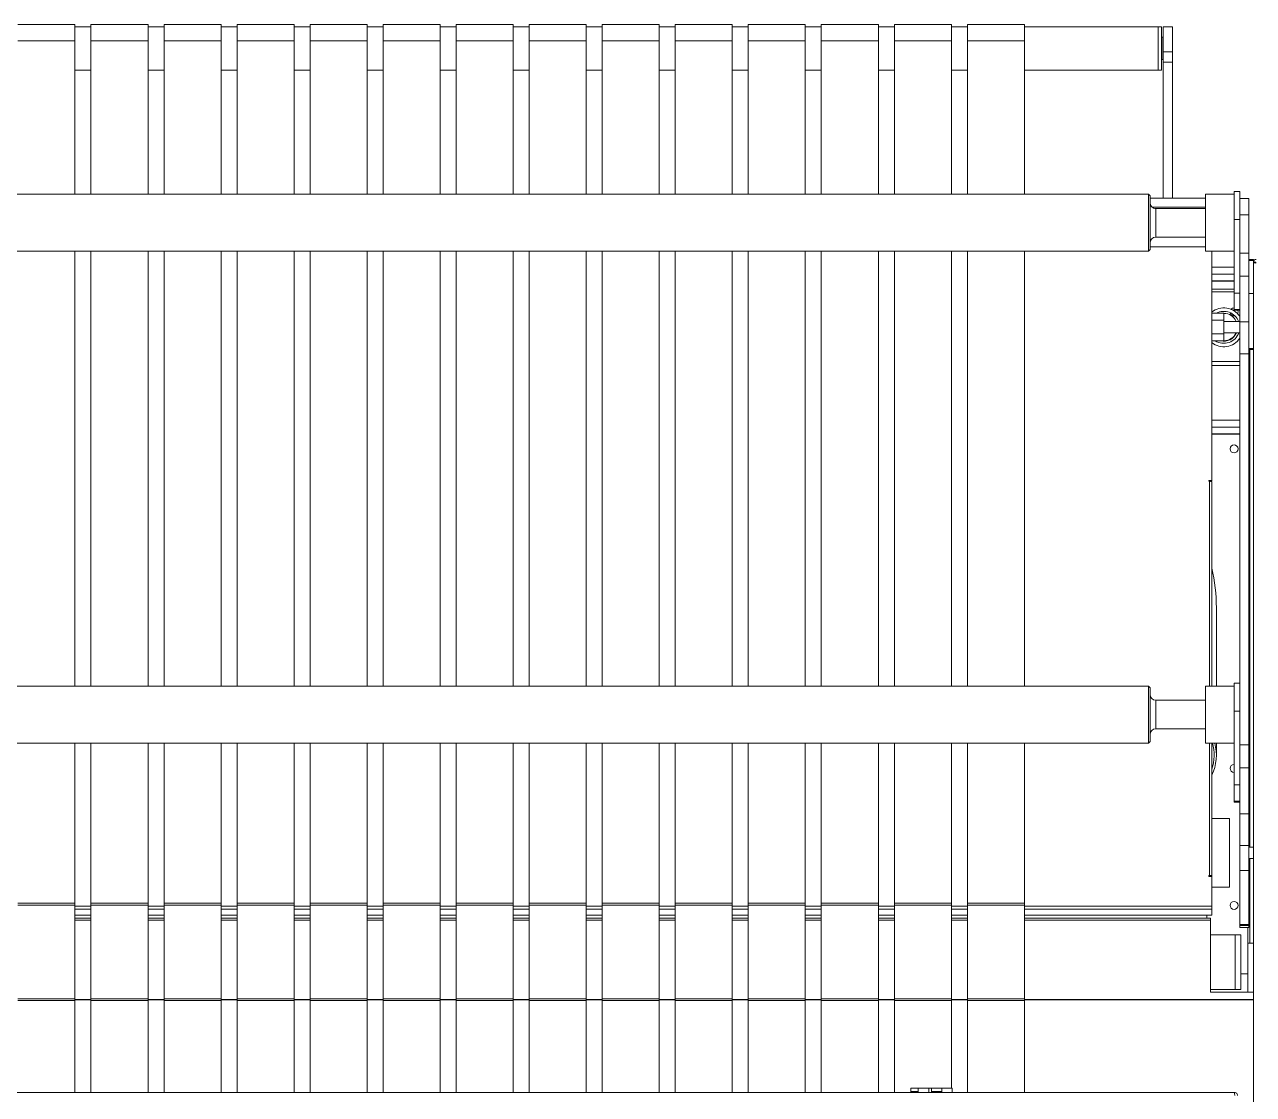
# Model space of a CAD drawing. Header units: millimetres. Extents: x 1761 to 11571, y -2876 to 3504.
# Drawn here: x 4242.5 to 4339.4, y -239.3 to -154.9 of the extents above; entities that cross this region are included whole.
import ezdxf

# ---------------------------------------------------------------- set-up
doc = ezdxf.new("R2010")
doc.units = ezdxf.units.MM
doc.layers.add('new', color=7, linetype='Continuous')

# ---------------------------------------------------------------- blocks, each defined once
blk = doc.blocks.new('SBJ')
at = {"color": 9, "linetype": 'Continuous', "lineweight": 15}
for p, q in [((175205.3, 76770.8), (175155.3, 76770.8)), ((175205.3, 76770.8), (175205.3, 76756.6)), ((175219.3, 76768.9), (175205.3, 76768.9)), ((175219.3, 76768.9), (175205.3, 76768.9)), ((175269.3, 76770.8), (175219.3, 76770.8)), ((175219.3, 76770.8), (175219.3, 76756.6)), ((175269.3, 76770.8), (175269.3, 76756.6)), ((175283.3, 76768.9), (175269.3, 76768.9)), ((175283.3, 76768.9), (175269.3, 76768.9)), ((175333.3, 76770.8), (175283.3, 76770.8)), ((175283.3, 76770.8), (175283.3, 76756.6)), ((175333.3, 76770.8), (175333.3, 76756.6)), ((175347.3, 76768.9), (175333.3, 76768.9)), ((175347.3, 76768.9), (175333.3, 76768.9)), ((175397.3, 76770.8), (175347.3, 76770.8)), ((175347.3, 76770.8), (175347.3, 76756.6)), ((175397.3, 76770.8), (175397.3, 76756.6)), ((175411.3, 76768.9), (175397.3, 76768.9)), ((175411.3, 76768.9), (175397.3, 76768.9)), ((175461.3, 76770.8), (175411.3, 76770.8)), ((175411.3, 76770.8), (175411.3, 76756.6)), ((175461.3, 76770.8), (175461.3, 76756.6)), ((175475.3, 76768.9), (175461.3, 76768.9)), ((175475.3, 76768.9), (175461.3, 76768.9)), ((175525.3, 76770.8), (175475.3, 76770.8)), ((175475.3, 76770.8), (175475.3, 76756.6)), ((175525.3, 76770.8), (175525.3, 76756.6)), ((175539.3, 76768.9), (175525.3, 76768.9)), ((175539.3, 76768.9), (175525.3, 76768.9)), ((175589.3, 76770.8), (175539.3, 76770.8)), ((175539.3, 76770.8), (175539.3, 76756.6)), ((175589.3, 76770.8), (175589.3, 76756.6)), ((175603.3, 76768.9), (175589.3, 76768.9)), ((175603.3, 76768.9), (175589.3, 76768.9)), ((175653.3, 76770.8), (175603.3, 76770.8)), ((175603.3, 76770.8), (175603.3, 76756.6)), ((175653.3, 76770.8), (175653.3, 76756.6)), ((175667.3, 76768.9), (175653.3, 76768.9)), ((175667.3, 76768.9), (175653.3, 76768.9)), ((175717.3, 76770.8), (175667.3, 76770.8)), ((175667.3, 76770.8), (175667.3, 76756.6)), ((175717.3, 76770.8), (175717.3, 76756.6)), ((175731.3, 76768.9), (175717.3, 76768.9)), ((175731.3, 76768.9), (175717.3, 76768.9)), ((175781.3, 76770.8), (175731.3, 76770.8)), ((175731.3, 76770.8), (175731.3, 76756.6)), ((175781.3, 76770.8), (175781.3, 76756.6)), ((175795.3, 76768.9), (175781.3, 76768.9)), ((175795.3, 76768.9), (175781.3, 76768.9)), ((175845.3, 76770.8), (175795.3, 76770.8)), ((175795.3, 76770.8), (175795.3, 76756.6)), ((175845.3, 76770.8), (175845.3, 76756.6)), ((175859.3, 76768.9), (175845.3, 76768.9)), ((175859.3, 76768.9), (175845.3, 76768.9)), ((175909.3, 76770.8), (175859.3, 76770.8)), ((175859.3, 76770.8), (175859.3, 76756.6)), ((175909.3, 76770.8), (175909.3, 76756.6)), ((175923.3, 76768.9), (175909.3, 76768.9)), ((175923.3, 76768.9), (175909.3, 76768.9)), ((175973.3, 76770.8), (175923.3, 76770.8)), ((175923.3, 76770.8), (175923.3, 76756.6)), ((175973.3, 76770.8), (175973.3, 76756.6)), ((175987.3, 76768.9), (175973.3, 76768.9)), ((175987.3, 76768.9), (175973.3, 76768.9)), ((176037.3, 76770.8), (175987.3, 76770.8)), ((175987.3, 76770.8), (175987.3, 76756.6)), ((176037.3, 76770.8), (176037.3, 76756.6)), ((176154.6, 76768.9), (176037.3, 76768.9)), ((176157.5, 76768.9), (176037.3, 76768.9)), ((176154.6, 76768.9), (176154.6, 76755.4)), ((176157.5, 76768.9), (176157.5, 76737.1)), ((176167, 76768.9), (176159, 76768.9)), ((176159, 76746.8), (176159, 76768.9)), ((176167, 76746.8), (176167, 76768.9)), ((176158.5, 76759.7), (176157.5, 76759.7)), ((176159, 76759.2), (176158.5, 76759.7)), ((176158.5, 76759.7), (176158.5, 76748.9)), ((175205.3, 76756.6), (175155.3, 76756.6)), ((175205.3, 76622.1), (175205.3, 76756.6)), ((175269.3, 76756.6), (175219.3, 76756.6)), ((175219.3, 76622.1), (175219.3, 76756.6)), ((175269.3, 76622.1), (175269.3, 76756.6)), ((175333.3, 76756.6), (175283.3, 76756.6)), ((175283.3, 76622.1), (175283.3, 76756.6)), ((175333.3, 76622.1), (175333.3, 76756.6)), ((175397.3, 76756.6), (175347.3, 76756.6)), ((175347.3, 76622.1), (175347.3, 76756.6)), ((175397.3, 76622.1), (175397.3, 76756.6)), ((175461.3, 76756.6), (175411.3, 76756.6)), ((175411.3, 76622.1), (175411.3, 76756.6)), ((175461.3, 76622.1), (175461.3, 76756.6)), ((175525.3, 76756.6), (175475.3, 76756.6)), ((175475.3, 76622.1), (175475.3, 76756.6)), ((175525.3, 76622.1), (175525.3, 76756.6)), ((175589.3, 76756.6), (175539.3, 76756.6)), ((175539.3, 76622.1), (175539.3, 76756.6)), ((175589.3, 76622.1), (175589.3, 76756.6)), ((175653.3, 76756.6), (175603.3, 76756.6)), ((175603.3, 76622.1), (175603.3, 76756.6)), ((175653.3, 76622.1), (175653.3, 76756.6)), ((175717.3, 76756.6), (175667.3, 76756.6)), ((175667.3, 76622.1), (175667.3, 76756.6)), ((175717.3, 76622.1), (175717.3, 76756.6)), ((175781.3, 76756.6), (175731.3, 76756.6)), ((175731.3, 76622.1), (175731.3, 76756.6)), ((175781.3, 76622.1), (175781.3, 76756.6)), ((175845.3, 76756.6), (175795.3, 76756.6)), ((175795.3, 76622.1), (175795.3, 76756.6)), ((175845.3, 76622.1), (175845.3, 76756.6)), ((175909.3, 76756.6), (175859.3, 76756.6)), ((175859.3, 76622.1), (175859.3, 76756.6)), ((175909.3, 76622.1), (175909.3, 76756.6)), ((175973.3, 76756.6), (175923.3, 76756.6)), ((175923.3, 76622.1), (175923.3, 76756.6)), ((175973.3, 76622.1), (175973.3, 76756.6)), ((176037.3, 76756.6), (175987.3, 76756.6)), ((175987.3, 76622.1), (175987.3, 76756.6)), ((176037.3, 76622.1), (176037.3, 76756.6)), ((176154.6, 76755.4), (176154.6, 76730.9)), ((176158.5, 76748.9), (176158.5, 76740.2)), ((176157.5, 76740.2), (176158.5, 76740.2)), ((176157.5, 76737.1), (176157.5, 76730.9)), ((176158.5, 76740.2), (176159, 76740.7)), ((176159, 76746.8), (176167, 76746.8)), ((176159, 76737.8), (176159, 76746.8)), ((176167, 76737.8), (176159, 76737.8)), ((176159, 76618.6), (176159, 76737.8)), ((176167, 76746.8), (176167, 76737.8)), ((176167, 76618.6), (176167, 76737.8)), ((175205.3, 76730.9), (175219.3, 76730.9)), ((175205.3, 76730.9), (175219.3, 76730.9)), ((175269.3, 76730.9), (175283.3, 76730.9)), ((175269.3, 76730.9), (175283.3, 76730.9)), ((175333.3, 76730.9), (175347.3, 76730.9)), ((175333.3, 76730.9), (175347.3, 76730.9)), ((175397.3, 76730.9), (175411.3, 76730.9)), ((175397.3, 76730.9), (175411.3, 76730.9)), ((175461.3, 76730.9), (175475.3, 76730.9)), ((175461.3, 76730.9), (175475.3, 76730.9)), ((175525.3, 76730.9), (175539.3, 76730.9)), ((175525.3, 76730.9), (175539.3, 76730.9)), ((175589.3, 76730.9), (175603.3, 76730.9)), ((175589.3, 76730.9), (175603.3, 76730.9)), ((175653.3, 76730.9), (175667.3, 76730.9)), ((175653.3, 76730.9), (175667.3, 76730.9)), ((175717.3, 76730.9), (175731.3, 76730.9)), ((175717.3, 76730.9), (175731.3, 76730.9)), ((175781.3, 76730.9), (175795.3, 76730.9)), ((175781.3, 76730.9), (175795.3, 76730.9)), ((175845.3, 76730.9), (175859.3, 76730.9)), ((175845.3, 76730.9), (175859.3, 76730.9)), ((175909.3, 76730.9), (175923.3, 76730.9)), ((175909.3, 76730.9), (175923.3, 76730.9)), ((175973.3, 76730.9), (175987.3, 76730.9)), ((175973.3, 76730.9), (175987.3, 76730.9)), ((176037.3, 76730.9), (176154.6, 76730.9)), ((176037.3, 76730.9), (176157.5, 76730.9)), ((176145.9, 76622.1), (172868.9, 76622.1)), ((176147.4, 76620.6), (176145.9, 76622.1)), ((176145.9, 76572.7), (176145.9, 76622.1)), ((176147.4, 76620.6), (176147.4, 76574.2)), ((176147.4, 76618.6), (176196, 76618.6)), ((176167, 76618.6), (176159, 76618.6)), ((176221, 76622.1), (176196, 76622.1)), ((176196, 76572.1), (176196, 76622.1)), ((176226, 76624.6), (176221, 76624.6)), ((176221, 76600.1), (176221, 76624.6)), ((176226, 76600.1), (176226, 76624.6)), ((176234, 76618.3), (176226, 76618.3)), ((176234, 76604), (176234, 76618.3)), ((176149, 76610.9), (176196, 76610.9)), ((176196, 76609.7), (176151.6, 76609.7)), ((176195.9, 76609.6), (176152.4, 76609.6)), ((176152.4, 76609.6), (176152.4, 76584.9)), ((176159, 76609.7), (176167, 76609.7)), ((176159, 76609.7), (176159, 76609.7)), ((176167, 76609.7), (176167, 76609.7)), ((176196, 76609.5), (176195.9, 76609.6)), ((176195.9, 76584.9), (176195.9, 76609.6)), ((176226, 76600.1), (176221, 76600.1)), ((176221, 76535.5), (176221, 76600.1)), ((176226, 76604), (176234, 76604)), ((176226, 76535.5), (176226, 76600.1)), ((176234, 76570.6), (176234, 76604)), ((176196, 76576), (176147.4, 76576)), ((176152.4, 76584.9), (176152.4, 76584.6)), ((176152.4, 76584.6), (176195.9, 76584.6)), ((176195.9, 76584.6), (176195.9, 76584.9)), ((176195.9, 76584.6), (176196, 76584.7)), ((172868.9, 76572.1), (176145.9, 76572.1)), ((175205.3, 76191.2), (175205.3, 76572.1)), ((175219.3, 76191.2), (175219.3, 76572.1)), ((175269.3, 76191.2), (175269.3, 76572.1)), ((175283.3, 76191.2), (175283.3, 76572.1)), ((175333.3, 76191.2), (175333.3, 76572.1)), ((175347.3, 76191.2), (175347.3, 76572.1)), ((175397.3, 76191.2), (175397.3, 76572.1)), ((175411.3, 76191.2), (175411.3, 76572.1)), ((175461.3, 76191.2), (175461.3, 76572.1)), ((175475.3, 76191.2), (175475.3, 76572.1)), ((175525.3, 76191.2), (175525.3, 76572.1)), ((175539.3, 76191.2), (175539.3, 76572.1)), ((175589.3, 76191.2), (175589.3, 76572.1)), ((175603.3, 76191.2), (175603.3, 76572.1)), ((175653.3, 76191.2), (175653.3, 76572.1)), ((175667.3, 76191.2), (175667.3, 76572.1)), ((175717.3, 76191.2), (175717.3, 76572.1)), ((175731.3, 76191.2), (175731.3, 76572.1)), ((175781.3, 76191.2), (175781.3, 76572.1)), ((175795.3, 76191.2), (175795.3, 76572.1)), ((175845.3, 76191.2), (175845.3, 76572.1)), ((175859.3, 76191.2), (175859.3, 76572.1)), ((175909.3, 76191.2), (175909.3, 76572.1)), ((175923.3, 76191.2), (175923.3, 76572.1)), ((175973.3, 76191.2), (175973.3, 76572.1)), ((175987.3, 76191.2), (175987.3, 76572.1)), ((176037.3, 76191.2), (176037.3, 76572.1)), ((176145.9, 76572.1), (176147.4, 76573.6)), ((176145.9, 76572.1), (176145.9, 76572.7)), ((176147.4, 76574.2), (176147.4, 76573.6)), ((176196, 76572.1), (176221, 76572.1)), ((176201.5, 76371.4), (176201.5, 76572.1)), ((176234, 76570.6), (176226, 76570.6)), ((176234, 76550.4), (176234, 76570.6)), ((176238, 76565), (176234, 76565)), ((176238, 76564), (176234, 76564)), ((176238, 76564), (176238, 76565)), ((176238, 76564), (176238, 76562.5)), ((176201.5, 76558.2), (176221, 76558.2)), ((176238, 75707.5), (176238, 76562.5)), ((176240, 76562.5), (176238, 76562.5)), ((176201.5, 76552), (176221, 76552)), ((176201.5, 76546.2), (176221, 76546.2)), ((176201.5, 76546), (176221, 76546)), ((176226, 76550.4), (176234, 76550.4)), ((176234, 76550.4), (176234, 76510.3)), ((176221, 76539), (176201.5, 76539)), ((176221, 76536.5), (176201.5, 76536.5)), ((176221, 76535.5), (176226, 76535.5)), ((176221, 76521.2), (176221, 76535.5)), ((176226, 76535.5), (176226, 76523.4)), ((176238, 76535), (176234, 76535)), ((176226, 76521.2), (176221, 76521.2)), ((176221, 76521.2), (176226, 76521.2)), ((176221, 76521.2), (176221, 76521.2)), ((176221, 76520.5), (176221, 76521.2)), ((176226, 76523.4), (176226, 76510.3)), ((176201.5, 76517.9), (176212, 76517.9)), ((176201.5, 76511.8), (176212, 76511.8)), ((176212, 76511.8), (176212, 76517.9)), ((176212, 76499.7), (176212, 76511.8)), ((176226, 76510.7), (176212, 76510.7)), ((176221, 76520.5), (176226, 76520.5)), ((176234, 76510.3), (176226, 76510.3)), ((176226, 76510.3), (176226, 76482.3)), ((176234, 76482.3), (176234, 76510.3)), ((176201.5, 76499.7), (176212, 76499.7)), ((176212, 76500.7), (176226, 76500.7)), ((176212, 76493.6), (176212, 76499.7)), ((176201.5, 76493.6), (176212, 76493.6)), ((176226, 76482.3), (176234, 76482.3)), ((176226, 76193.7), (176226, 76482.3)), ((176238, 76487), (176234, 76487)), ((176234, 76486), (176234.7, 76486)), ((176234, 76139.6), (176234, 76482.3)), ((176234.7, 76486), (176238, 76486)), ((176234.7, 76050), (176234.7, 76486)), ((176237, 76486), (176237, 76487)), ((176226, 76475.6), (176201.5, 76475.6)), ((176226, 76472), (176201.5, 76472)), ((176226, 76424.2), (176201.5, 76424.2)), ((176226, 76417.9), (176201.5, 76417.9)), ((176226, 76412.2), (176201.5, 76412.2)), ((176201.5, 76412), (176226, 76412)), ((176198.8, 76371.4), (176201.5, 76371.4)), ((176198.8, 76370.6), (176198.8, 76371.4)), ((176198.8, 76370.9), (176201.5, 76370.9)), ((176199.5, 76370.6), (176198.8, 76370.6)), ((176199.5, 76191.2), (176199.5, 76370.6)), ((176201.5, 76370.9), (176201.5, 76371.4)), ((176201.5, 76370.1), (176201.5, 76191.2)), ((176205.5, 76191.2), (176205.5, 76259.6)), ((176145.9, 76191.2), (172868.9, 76191.2)), ((176147.4, 76189.7), (176145.9, 76191.2)), ((176145.9, 76141.8), (176145.9, 76191.2)), ((176147.4, 76189.7), (176147.4, 76143.2)), ((176221, 76191.2), (176196, 76191.2)), ((176196, 76141.2), (176196, 76191.2)), ((176226, 76193.7), (176221, 76193.7)), ((176221, 76169.2), (176221, 76193.7)), ((176226, 76169.2), (176226, 76193.7)), ((176195.9, 76178.7), (176152.4, 76178.7)), ((176152.4, 76178.7), (176152.4, 76154)), ((176196, 76178.6), (176195.9, 76178.7)), ((176195.9, 76154), (176195.9, 76178.7)), ((176226, 76169.2), (176221, 76169.2)), ((176221, 76104.5), (176221, 76169.2)), ((176226, 76104.5), (176226, 76169.2)), ((176152.4, 76154), (176152.4, 76153.7)), ((176152.4, 76153.7), (176195.9, 76153.7)), ((176195.9, 76153.7), (176195.9, 76154)), ((176195.9, 76153.7), (176196, 76153.7)), ((172868.9, 76141.2), (176145.9, 76141.2)), ((175205.3, 76000.9), (175205.3, 76141.2)), ((175219.3, 76000.9), (175219.3, 76141.2)), ((175269.3, 76000.9), (175269.3, 76141.2)), ((175283.3, 76000.9), (175283.3, 76141.2)), ((175333.3, 76000.9), (175333.3, 76141.2)), ((175347.3, 76000.9), (175347.3, 76141.2)), ((175397.3, 76000.9), (175397.3, 76141.2)), ((175411.3, 76000.9), (175411.3, 76141.2)), ((175461.3, 76000.9), (175461.3, 76141.2)), ((175475.3, 76000.9), (175475.3, 76141.2)), ((175525.3, 76000.9), (175525.3, 76141.2)), ((175539.3, 76000.9), (175539.3, 76141.2)), ((175589.3, 76000.9), (175589.3, 76141.2)), ((175603.3, 76000.9), (175603.3, 76141.2)), ((175653.3, 76000.9), (175653.3, 76141.2)), ((175667.3, 76000.9), (175667.3, 76141.2)), ((175717.3, 76000.9), (175717.3, 76141.2)), ((175731.3, 76000.9), (175731.3, 76141.2)), ((175781.3, 76000.9), (175781.3, 76141.2)), ((175795.3, 76000.9), (175795.3, 76141.2)), ((175845.3, 76000.9), (175845.3, 76141.2)), ((175859.3, 76000.9), (175859.3, 76141.2)), ((175909.3, 76000.9), (175909.3, 76141.2)), ((175923.3, 76000.9), (175923.3, 76141.2)), ((175973.3, 76000.9), (175973.3, 76141.2)), ((175987.3, 76000.9), (175987.3, 76141.2)), ((176037.3, 76000.9), (176037.3, 76141.2)), ((176145.9, 76141.2), (176147.4, 76142.7)), ((176145.9, 76141.2), (176145.9, 76141.8)), ((176147.4, 76143.2), (176147.4, 76142.7)), ((176196, 76141.2), (176221, 76141.2)), ((176199.5, 76025.1), (176199.5, 76141.2)), ((176201.5, 76141.2), (176201.5, 76024.6)), ((176205.5, 76130.6), (176205.5, 76141.2)), ((176234, 76139.6), (176226, 76139.6)), ((176234, 76119.5), (176234, 76139.6)), ((176226, 76119.5), (176234, 76119.5)), ((176234, 76119.5), (176234, 76079.3)), ((176221, 76104.5), (176226, 76104.5)), ((176221, 76090.3), (176221, 76104.5)), ((176226, 76104.5), (176226, 76092.4)), ((176226, 76090.3), (176221, 76090.3)), ((176221, 76090.2), (176221, 76090.3)), ((176221, 76090.2), (176226, 76090.2)), ((176221, 76089.5), (176221, 76090.2)), ((176226, 76092.4), (176226, 76079.3)), ((176221, 76089.5), (176226, 76089.5)), ((176234, 76079.3), (176226, 76079.3)), ((176226, 76079.3), (176226, 76051.3)), ((176234, 76051.3), (176234, 76079.3)), ((176217, 76075), (176201.5, 76075)), ((176217, 76075), (176217, 76015)), ((176226, 76051.3), (176234, 76051.3)), ((176226, 76029.4), (176226, 76051.3)), ((176234, 76029.4), (176234, 76051.3)), ((176238, 76050), (176234, 76050)), ((176234, 76040), (176238, 76040)), ((176234.7, 75966), (176234.7, 76040)), ((176234, 76029.4), (176226, 76029.4)), ((176226, 76029.4), (176226, 75982.1)), ((176234, 75982.1), (176234, 76029.4)), ((176198.8, 76025.1), (176199.5, 76025.1)), ((176198.8, 76024.4), (176198.8, 76025.1)), ((176198.8, 76024.7), (176199.5, 76024.7)), ((176201.5, 76024.4), (176198.8, 76024.4)), ((176199.5, 76024.7), (176199.5, 76025.1)), ((176200, 76024.6), (176201.5, 76024.6)), ((176200, 76024.4), (176200, 76024.6)), ((176201.5, 76024.4), (176201.5, 76024.6)), ((176201.5, 75998.3), (176201.5, 76024.4)), ((176201.5, 76015), (176217, 76015)), ((175205.3, 76000.9), (175155.3, 76000.9)), ((175205.3, 75999.1), (175155.3, 75999.1)), ((175205.3, 75999.1), (175205.3, 76000.9)), ((175205.3, 75917.2), (175205.3, 75999.1)), ((175219.3, 75998.3), (175205.3, 75998.3)), ((175219.3, 75995.8), (175205.3, 75995.8)), ((175269.3, 76000.9), (175219.3, 76000.9)), ((175219.3, 75999.1), (175219.3, 76000.9)), ((175269.3, 75999.1), (175219.3, 75999.1)), ((175219.3, 75917.2), (175219.3, 75999.1)), ((175269.3, 75999.1), (175269.3, 76000.9)), ((175269.3, 75917.2), (175269.3, 75999.1)), ((175283.3, 75998.3), (175269.3, 75998.3)), ((175283.3, 75995.8), (175269.3, 75995.8)), ((175333.3, 76000.9), (175283.3, 76000.9)), ((175283.3, 75999.1), (175283.3, 76000.9)), ((175333.3, 75999.1), (175283.3, 75999.1)), ((175283.3, 75917.2), (175283.3, 75999.1)), ((175333.3, 75999.1), (175333.3, 76000.9)), ((175333.3, 75917.2), (175333.3, 75999.1)), ((175347.3, 75998.3), (175333.3, 75998.3)), ((175347.3, 75995.8), (175333.3, 75995.8)), ((175397.3, 76000.9), (175347.3, 76000.9)), ((175347.3, 75999.1), (175347.3, 76000.9)), ((175397.3, 75999.1), (175347.3, 75999.1)), ((175347.3, 75917.2), (175347.3, 75999.1)), ((175397.3, 75999.1), (175397.3, 76000.9)), ((175397.3, 75917.2), (175397.3, 75999.1)), ((175411.3, 75998.3), (175397.3, 75998.3)), ((175411.3, 75995.8), (175397.3, 75995.8)), ((175461.3, 76000.9), (175411.3, 76000.9)), ((175411.3, 75999.1), (175411.3, 76000.9)), ((175461.3, 75999.1), (175411.3, 75999.1)), ((175411.3, 75917.2), (175411.3, 75999.1)), ((175461.3, 75999.1), (175461.3, 76000.9)), ((175461.3, 75917.2), (175461.3, 75999.1)), ((175475.3, 75998.3), (175461.3, 75998.3)), ((175475.3, 75995.8), (175461.3, 75995.8)), ((175525.3, 76000.9), (175475.3, 76000.9)), ((175475.3, 75999.1), (175475.3, 76000.9)), ((175525.3, 75999.1), (175475.3, 75999.1)), ((175475.3, 75917.2), (175475.3, 75999.1)), ((175525.3, 75999.1), (175525.3, 76000.9)), ((175525.3, 75917.2), (175525.3, 75999.1)), ((175539.3, 75998.3), (175525.3, 75998.3)), ((175539.3, 75995.8), (175525.3, 75995.8)), ((175589.3, 76000.9), (175539.3, 76000.9)), ((175539.3, 75999.1), (175539.3, 76000.9)), ((175589.3, 75999.1), (175539.3, 75999.1)), ((175539.3, 75917.2), (175539.3, 75999.1)), ((175589.3, 75999.1), (175589.3, 76000.9)), ((175589.3, 75917.2), (175589.3, 75999.1)), ((175603.3, 75998.3), (175589.3, 75998.3)), ((175603.3, 75995.8), (175589.3, 75995.8)), ((175653.3, 76000.9), (175603.3, 76000.9)), ((175603.3, 75999.1), (175603.3, 76000.9)), ((175653.3, 75999.1), (175603.3, 75999.1)), ((175603.3, 75917.2), (175603.3, 75999.1)), ((175653.3, 75999.1), (175653.3, 76000.9)), ((175653.3, 75917.2), (175653.3, 75999.1)), ((175667.3, 75998.3), (175653.3, 75998.3)), ((175667.3, 75995.8), (175653.3, 75995.8)), ((175717.3, 76000.9), (175667.3, 76000.9)), ((175667.3, 75999.1), (175667.3, 76000.9)), ((175717.3, 75999.1), (175667.3, 75999.1)), ((175667.3, 75917.2), (175667.3, 75999.1)), ((175717.3, 75999.1), (175717.3, 76000.9)), ((175717.3, 75917.2), (175717.3, 75999.1)), ((175731.3, 75998.3), (175717.3, 75998.3)), ((175731.3, 75995.8), (175717.3, 75995.8)), ((175781.3, 76000.9), (175731.3, 76000.9)), ((175731.3, 75999.1), (175731.3, 76000.9)), ((175781.3, 75999.1), (175731.3, 75999.1)), ((175731.3, 75917.2), (175731.3, 75999.1)), ((175781.3, 75999.1), (175781.3, 76000.9)), ((175781.3, 75917.2), (175781.3, 75999.1)), ((175795.3, 75998.3), (175781.3, 75998.3)), ((175795.3, 75995.8), (175781.3, 75995.8)), ((175845.3, 76000.9), (175795.3, 76000.9)), ((175795.3, 75999.1), (175795.3, 76000.9)), ((175845.3, 75999.1), (175795.3, 75999.1)), ((175795.3, 75917.2), (175795.3, 75999.1)), ((175845.3, 75999.1), (175845.3, 76000.9)), ((175845.3, 75917.2), (175845.3, 75999.1)), ((175859.3, 75998.3), (175845.3, 75998.3)), ((175859.3, 75995.8), (175845.3, 75995.8)), ((175909.3, 76000.9), (175859.3, 76000.9)), ((175859.3, 75999.1), (175859.3, 76000.9)), ((175909.3, 75999.1), (175859.3, 75999.1)), ((175859.3, 75917.2), (175859.3, 75999.1)), ((175909.3, 75999.1), (175909.3, 76000.9)), ((175909.3, 75917.2), (175909.3, 75999.1)), ((175923.3, 75998.3), (175909.3, 75998.3)), ((175923.3, 75995.8), (175909.3, 75995.8)), ((175973.3, 76000.9), (175923.3, 76000.9)), ((175923.3, 75999.1), (175923.3, 76000.9)), ((175973.3, 75999.1), (175923.3, 75999.1)), ((175923.3, 75917.2), (175923.3, 75999.1)), ((175973.3, 75999.1), (175973.3, 76000.9)), ((175973.3, 75917.2), (175973.3, 75999.1)), ((175987.3, 75998.3), (175973.3, 75998.3)), ((175987.3, 75995.8), (175973.3, 75995.8)), ((176037.3, 76000.9), (175987.3, 76000.9)), ((175987.3, 75999.1), (175987.3, 76000.9)), ((176037.3, 75999.1), (175987.3, 75999.1)), ((175987.3, 75917.2), (175987.3, 75999.1)), ((176037.3, 75999.1), (176037.3, 76000.9)), ((176037.3, 75917.2), (176037.3, 75999.1)), ((176201.5, 75998.3), (176037.3, 75998.3)), ((176201.5, 75995.8), (176037.3, 75995.8)), ((176201.5, 75995.8), (176201.5, 75998.3)), ((176201.5, 75990.5), (176201.5, 75995.8)), ((175219.3, 75990.5), (175205.3, 75990.5)), ((175205.3, 75990.4), (175219.3, 75990.4)), ((175219.3, 75987.9), (175205.3, 75987.9)), ((175219.3, 75986), (175205.3, 75986)), ((175283.3, 75990.5), (175269.3, 75990.5)), ((175269.3, 75990.4), (175283.3, 75990.4)), ((175283.3, 75987.9), (175269.3, 75987.9)), ((175283.3, 75986), (175269.3, 75986)), ((175347.3, 75990.5), (175333.3, 75990.5)), ((175333.3, 75990.4), (175347.3, 75990.4)), ((175347.3, 75987.9), (175333.3, 75987.9)), ((175347.3, 75986), (175333.3, 75986)), ((175411.3, 75990.5), (175397.3, 75990.5)), ((175397.3, 75990.4), (175411.3, 75990.4)), ((175411.3, 75987.9), (175397.3, 75987.9)), ((175411.3, 75986), (175397.3, 75986)), ((175475.3, 75990.5), (175461.3, 75990.5)), ((175461.3, 75990.4), (175475.3, 75990.4)), ((175475.3, 75987.9), (175461.3, 75987.9)), ((175475.3, 75986), (175461.3, 75986)), ((175539.3, 75990.5), (175525.3, 75990.5)), ((175525.3, 75990.4), (175539.3, 75990.4)), ((175539.3, 75987.9), (175525.3, 75987.9)), ((175539.3, 75986), (175525.3, 75986)), ((175603.3, 75990.5), (175589.3, 75990.5)), ((175589.3, 75990.4), (175603.3, 75990.4)), ((175603.3, 75987.9), (175589.3, 75987.9)), ((175603.3, 75986), (175589.3, 75986)), ((175667.3, 75990.5), (175653.3, 75990.5)), ((175653.3, 75990.4), (175667.3, 75990.4)), ((175667.3, 75987.9), (175653.3, 75987.9)), ((175667.3, 75986), (175653.3, 75986)), ((175731.3, 75990.5), (175717.3, 75990.5)), ((175717.3, 75990.4), (175731.3, 75990.4)), ((175731.3, 75987.9), (175717.3, 75987.9)), ((175731.3, 75986), (175717.3, 75986)), ((175795.3, 75990.5), (175781.3, 75990.5)), ((175781.3, 75990.4), (175795.3, 75990.4)), ((175795.3, 75987.9), (175781.3, 75987.9)), ((175795.3, 75986), (175781.3, 75986)), ((175859.3, 75990.5), (175845.3, 75990.5)), ((175845.3, 75990.4), (175859.3, 75990.4)), ((175859.3, 75987.9), (175845.3, 75987.9)), ((175859.3, 75986), (175845.3, 75986)), ((175923.3, 75990.5), (175909.3, 75990.5)), ((175909.3, 75990.4), (175923.3, 75990.4)), ((175923.3, 75987.9), (175909.3, 75987.9)), ((175923.3, 75986), (175909.3, 75986)), ((175987.3, 75990.5), (175973.3, 75990.5)), ((175973.3, 75990.4), (175987.3, 75990.4)), ((175987.3, 75987.9), (175973.3, 75987.9)), ((175987.3, 75986), (175973.3, 75986)), ((176201.5, 75990.5), (176037.3, 75990.5)), ((176037.3, 75990.4), (176201.5, 75990.4)), ((176200.5, 75987.9), (176037.3, 75987.9)), ((176200.5, 75986), (176037.3, 75986)), ((176197, 75990.4), (176197, 75987.9)), ((176200.5, 75986), (176200.5, 75987.9)), ((176200.5, 75922.9), (176200.5, 75986)), ((176201.5, 75990.4), (176201.5, 75990.5)), ((176200.5, 75973.3), (176222, 75973.3)), ((176222, 75925.3), (176222, 75973.3)), ((176227, 75973.3), (176222, 75973.3)), ((176226, 75982.1), (176234, 75982.1)), ((176226, 75981.3), (176226, 75982.1)), ((176234, 75981.3), (176226, 75981.3)), ((176226, 75981.3), (176226, 75979.7)), ((176226, 75979.7), (176234, 75979.7)), ((176227, 75973.3), (176227, 75925.3)), ((176233, 75939), (176233, 75979.7)), ((176234, 75981.3), (176234, 75982.1)), ((176234, 75979.7), (176234, 75981.3)), ((176233, 75966), (176234.7, 75966)), ((176238, 75966), (176233, 75966)), ((176233, 75939), (176227, 75939)), ((176233, 75922.9), (176233, 75939)), ((176200.5, 75925.3), (176222, 75925.3)), ((176200.5, 75922.9), (176238, 75922.9)), ((176227, 75925.3), (176222, 75925.3)), ((175205.3, 75917.2), (175155.3, 75917.2)), ((175205.3, 75915.7), (175155.3, 75915.7)), ((175205.3, 75915.7), (175205.3, 75917.2)), ((175219.3, 75916.4), (175205.3, 75916.4)), ((175219.3, 75916.1), (175205.3, 75916.1)), ((175205.3, 75835), (175205.3, 75915.7)), ((175269.3, 75917.2), (175219.3, 75917.2)), ((175219.3, 75915.7), (175219.3, 75917.2)), ((175269.3, 75915.7), (175219.3, 75915.7)), ((175219.3, 75835), (175219.3, 75915.7)), ((175269.3, 75915.7), (175269.3, 75917.2)), ((175283.3, 75916.4), (175269.3, 75916.4)), ((175283.3, 75916.1), (175269.3, 75916.1)), ((175269.3, 75835), (175269.3, 75915.7)), ((175333.3, 75917.2), (175283.3, 75917.2)), ((175283.3, 75915.7), (175283.3, 75917.2)), ((175333.3, 75915.7), (175283.3, 75915.7)), ((175283.3, 75835), (175283.3, 75915.7)), ((175333.3, 75915.7), (175333.3, 75917.2)), ((175347.3, 75916.4), (175333.3, 75916.4)), ((175347.3, 75916.1), (175333.3, 75916.1)), ((175333.3, 75835), (175333.3, 75915.7)), ((175397.3, 75917.2), (175347.3, 75917.2)), ((175347.3, 75915.7), (175347.3, 75917.2)), ((175397.3, 75915.7), (175347.3, 75915.7)), ((175347.3, 75835), (175347.3, 75915.7)), ((175397.3, 75915.7), (175397.3, 75917.2)), ((175411.3, 75916.4), (175397.3, 75916.4)), ((175411.3, 75916.1), (175397.3, 75916.1)), ((175397.3, 75835), (175397.3, 75915.7)), ((175461.3, 75917.2), (175411.3, 75917.2)), ((175411.3, 75915.7), (175411.3, 75917.2)), ((175461.3, 75915.7), (175411.3, 75915.7)), ((175411.3, 75835), (175411.3, 75915.7)), ((175461.3, 75915.7), (175461.3, 75917.2)), ((175475.3, 75916.4), (175461.3, 75916.4)), ((175475.3, 75916.1), (175461.3, 75916.1)), ((175461.3, 75835), (175461.3, 75915.7)), ((175525.3, 75917.2), (175475.3, 75917.2)), ((175475.3, 75915.7), (175475.3, 75917.2)), ((175525.3, 75915.7), (175475.3, 75915.7)), ((175475.3, 75835), (175475.3, 75915.7)), ((175525.3, 75915.7), (175525.3, 75917.2)), ((175539.3, 75916.4), (175525.3, 75916.4)), ((175539.3, 75916.1), (175525.3, 75916.1)), ((175525.3, 75835), (175525.3, 75915.7)), ((175589.3, 75917.2), (175539.3, 75917.2)), ((175539.3, 75915.7), (175539.3, 75917.2)), ((175589.3, 75915.7), (175539.3, 75915.7)), ((175539.3, 75835), (175539.3, 75915.7)), ((175589.3, 75915.7), (175589.3, 75917.2)), ((175603.3, 75916.4), (175589.3, 75916.4)), ((175603.3, 75916.1), (175589.3, 75916.1)), ((175589.3, 75835), (175589.3, 75915.7)), ((175653.3, 75917.2), (175603.3, 75917.2)), ((175603.3, 75915.7), (175603.3, 75917.2)), ((175653.3, 75915.7), (175603.3, 75915.7)), ((175603.3, 75835), (175603.3, 75915.7)), ((175653.3, 75915.7), (175653.3, 75917.2)), ((175667.3, 75916.4), (175653.3, 75916.4)), ((175667.3, 75916.1), (175653.3, 75916.1)), ((175653.3, 75835), (175653.3, 75915.7)), ((175717.3, 75917.2), (175667.3, 75917.2)), ((175667.3, 75915.7), (175667.3, 75917.2)), ((175717.3, 75915.7), (175667.3, 75915.7)), ((175667.3, 75835), (175667.3, 75915.7)), ((175717.3, 75915.7), (175717.3, 75917.2)), ((175731.3, 75916.4), (175717.3, 75916.4)), ((175731.3, 75916.1), (175717.3, 75916.1)), ((175717.3, 75835), (175717.3, 75915.7)), ((175781.3, 75917.2), (175731.3, 75917.2)), ((175731.3, 75915.7), (175731.3, 75917.2)), ((175781.3, 75915.7), (175731.3, 75915.7)), ((175731.3, 75835), (175731.3, 75915.7)), ((175781.3, 75915.7), (175781.3, 75917.2)), ((175795.3, 75916.4), (175781.3, 75916.4)), ((175795.3, 75916.1), (175781.3, 75916.1)), ((175781.3, 75835), (175781.3, 75915.7)), ((175845.3, 75917.2), (175795.3, 75917.2)), ((175795.3, 75915.7), (175795.3, 75917.2)), ((175845.3, 75915.7), (175795.3, 75915.7)), ((175795.3, 75835), (175795.3, 75915.7)), ((175845.3, 75915.7), (175845.3, 75917.2)), ((175859.3, 75916.4), (175845.3, 75916.4)), ((175859.3, 75916.1), (175845.3, 75916.1)), ((175845.3, 75835), (175845.3, 75915.7)), ((175909.3, 75917.2), (175859.3, 75917.2)), ((175859.3, 75915.7), (175859.3, 75917.2)), ((175909.3, 75915.7), (175859.3, 75915.7)), ((175859.3, 75835), (175859.3, 75915.7)), ((175909.3, 75915.7), (175909.3, 75917.2)), ((175923.3, 75916.4), (175909.3, 75916.4)), ((175923.3, 75916.1), (175909.3, 75916.1)), ((175909.3, 75835), (175909.3, 75915.7)), ((175973.3, 75917.2), (175923.3, 75917.2)), ((175923.3, 75915.7), (175923.3, 75917.2)), ((175973.3, 75915.7), (175923.3, 75915.7)), ((175923.3, 75835), (175923.3, 75915.7)), ((175973.3, 75915.7), (175973.3, 75917.2)), ((175987.3, 75916.4), (175973.3, 75916.4)), ((175987.3, 75916.1), (175973.3, 75916.1)), ((175973.3, 75838.8), (175973.3, 75915.7)), ((176037.3, 75917.2), (175987.3, 75917.2)), ((175987.3, 75915.7), (175987.3, 75917.2)), ((176037.3, 75915.7), (175987.3, 75915.7)), ((175987.3, 75835), (175987.3, 75915.7)), ((176037.3, 75915.7), (176037.3, 75917.2)), ((176238, 75916.4), (176037.3, 75916.4)), ((176238, 75916.1), (176037.3, 75916.1)), ((176037.3, 75835), (176037.3, 75915.7)), ((172780.8, 75835), (176221.1, 75835)), ((175937.8, 75838.8), (175937.8, 75835.8)), ((175944.3, 75838.8), (175937.8, 75838.8)), ((175944.3, 75835.8), (175937.8, 75835.8)), ((175937.8, 75835.8), (175937.9, 75835)), ((175944.3, 75838.8), (175944.3, 75835)), ((175944.3, 75838.8), (175953.5, 75838.8)), ((175953.5, 75838.8), (175953.5, 75835)), ((175956, 75838.8), (175953.5, 75838.8)), ((175956, 75838.8), (175956, 75835.8)), ((175956, 75838.8), (175965, 75838.8)), ((175956, 75835.8), (175956.1, 75835)), ((175956, 75835.8), (175965, 75835.8)), ((175965, 75838.8), (175965, 75835.8)), ((175974.1, 75838.8), (175965, 75838.8)), ((175965, 75835.8), (175965.1, 75835)), ((175974.1, 75835.8), (175974, 75835)), ((175974.1, 75838.8), (175974.1, 75835.8)), ((176221.5, 75835), (176221.1, 75835)), ((176221.5, 75835), (176221.5, 75833.6))]:
    blk.add_line(p, q, dxfattribs=at)
at = {"color": 9, "linetype": 'Continuous', "lineweight": 15, "flags": 128}
for points in [[(176224.1, 76517.4), (176224.3, 76517.9), (176224.5, 76519)], [(176224.5, 76519), (176224.3, 76520.2), (176224.2, 76520.5)], [(176199.5, 76370.6), (176199.9, 76370.6), (176200.3, 76370.6), (176200.6, 76370.5), (176200.9, 76370.5), (176201.2, 76370.4), (176201.4, 76370.3), (176201.5, 76370.2), (176201.5, 76370.1)], [(176201.5, 76024.6), (176201.5, 76024.7), (176201.4, 76024.8), (176201.2, 76024.9), (176200.9, 76025), (176200.6, 76025.1), (176200.3, 76025.1), (176199.9, 76025.1), (176199.5, 76025.1)], [(176200, 76024.6), (176200, 76024.6), (176200, 76024.6), (176199.9, 76024.7), (176199.9, 76024.7), (176199.8, 76024.7), (176199.7, 76024.7), (176199.6, 76024.7), (176199.5, 76024.7)]]:
    blk.add_lwpolyline(points, dxfattribs=at)
at = {"color": 9, "linetype": 'Continuous', "lineweight": 15}
for centre in [(176221, 76399), (176221, 75999)]:
    blk.add_circle(centre, 3.5, dxfattribs=at)
for centre, radius, start, end in [((176152.4, 76614.6), 5, 180, 270), ((176152.4, 76579.6), 5, 90, 180), ((176240.5, 76562.5), 2.5, 90, 180), ((176212, 76505.5), 17, 34.5604, 127.9819), ((176221, 76519), 3.5, 90, 140.6783), ((176212, 76505.5), 14, 22.1369, 117.662), ((176212, 76505.7), 12, 24.7262, 90), ((176221, 76519), 3.5, 200.0295, 274.428), ((176212, 76505.5), 14, 237.8168, 340.2773), ((176212, 76505.3), 12, 257.1411, 337.5903), ((176212, 76505.7), 12, 270, 335.4773), ((176212, 76505.5), 17, 232.0181, 325.4396), ((176152.4, 76183.7), 5, 180, 270), ((176152.4, 76148.7), 5, 90, 180), ((176165.2, 76130.6), 38.4, 341.3603, 15.9958), ((176165.6, 76130.6), 39.9, 334.1297, 15.3929), ((176221, 76119), 3.5, 90, 270)]:
    blk.add_arc(centre, radius, start, end, dxfattribs=at)
blk.add_ellipse((176128, 76259.6), major_axis=(0, 109.6), ratio=0.707107, start_param=4.712389, end_param=5.035917, dxfattribs=at)
blk.add_open_spline([(176238, 76562.5), (176238, 76562.5), (176238.1, 76562.4), (176238.5, 76562.2), (176239.2, 76562.1), (176239.9, 76561.9), (176240.3, 76561.8), (176240.5, 76561.8)], degree=3, knots=[0, 0, 0, 0, 0.218175, 0.43635, 0.654515, 0.87268, 1, 1, 1, 1], dxfattribs=at)
for points in [[(176221.1, 75835), (176221.2, 75835), (176221.2, 75834.9), (176221.4, 75834.3), (176221.5, 75833.5), (176221.6, 75832.9), (176221.6, 75832.5)], [(176224, 75832.5), (176223.9, 75832.9), (176223.9, 75833.5), (176223.3, 75834.3), (176222.5, 75834.9), (176221.8, 75835), (176221.5, 75835)]]:
    blk.add_open_spline(points, degree=3, dxfattribs=at)

msp = doc.modelspace()

# ---------------------------------------------------------------- block references
at = {"layer": 'new', "color": 1, "xscale": 0.09, "yscale": 0.09, "zscale": 0.09}
msp.add_blockref('SBJ', (-11522.008, -7064.273), dxfattribs=at)

doc.saveas('drawing.dxf')
